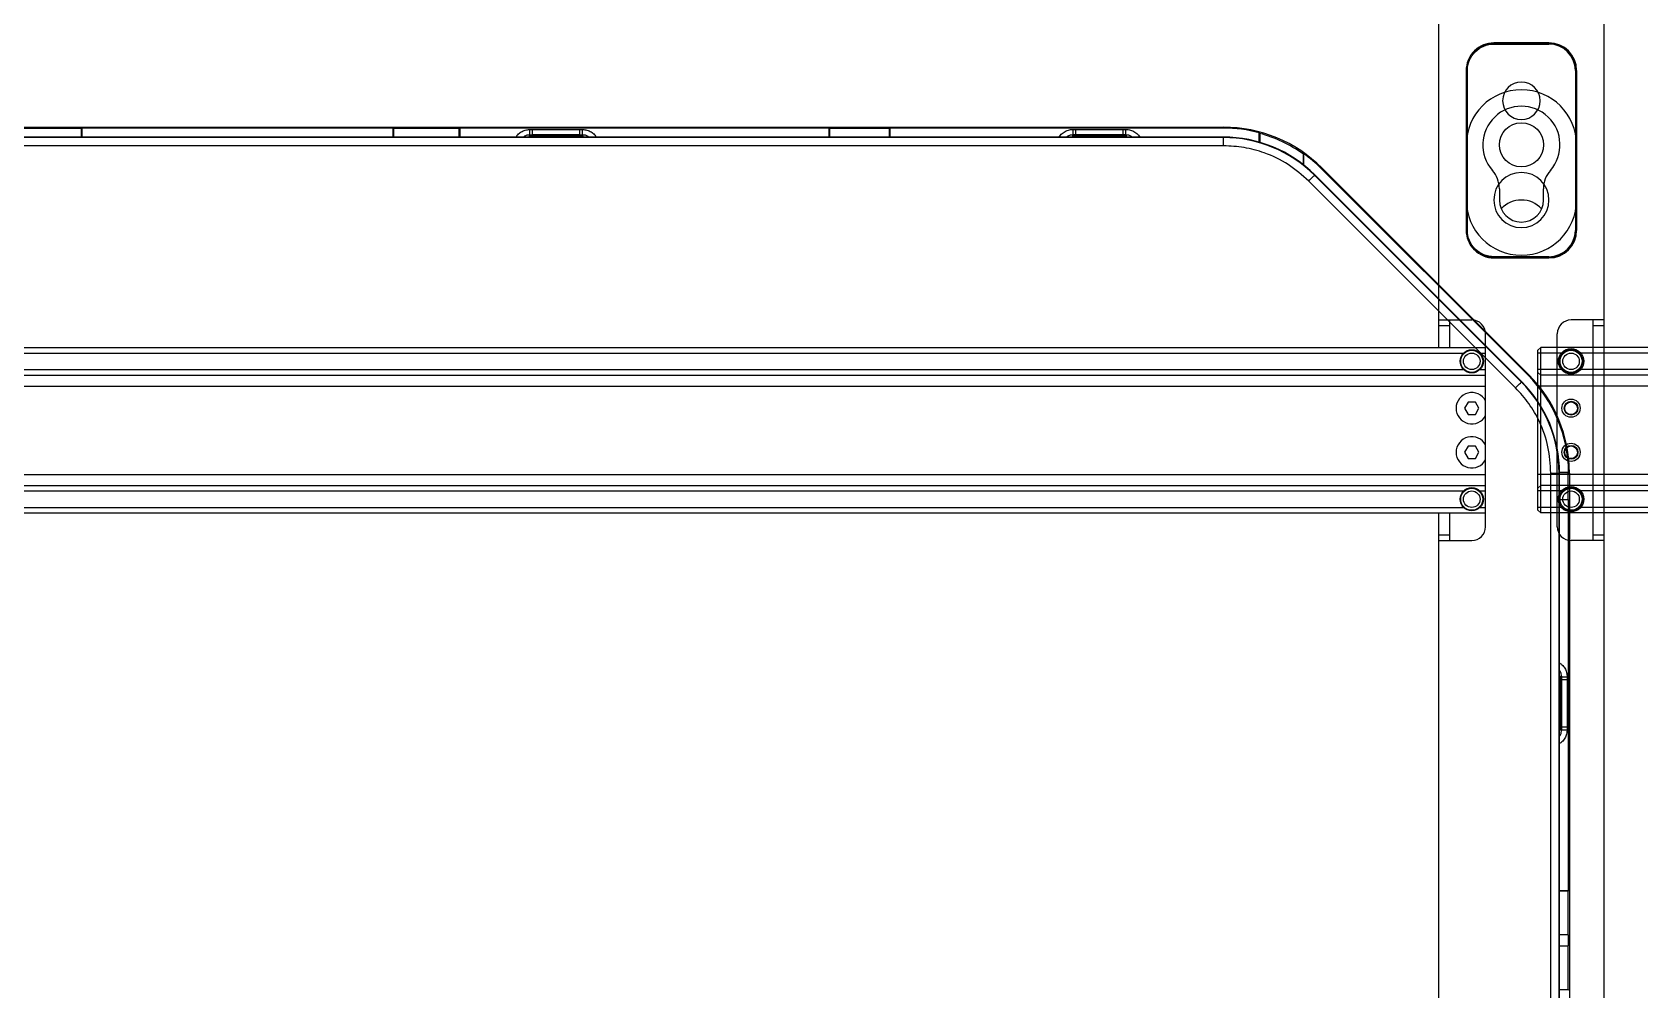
# Model space of a CAD drawing. Header units: millimetres. Extents: x 9226 to 36041, y 16031 to 21779.
# Drawn here: x 31385.2 to 31676.7, y 18588.8 to 18762.4 of the extents above; entities that cross this region are included whole.
import ezdxf

# ---------------------------------------------------------------- set-up
doc = ezdxf.new("R2010")
doc.units = ezdxf.units.MM
doc.layers.add('02___PRT_ALL_AXES', color=7, linetype='Continuous')

# ---------------------------------------------------------------- blocks, each defined once
blk = doc.blocks.new('G$CBB86864E')
at = {"color": 114, "linetype": 'Continuous', "true_color": 0x139b48}
for p, q in [((582, 612.5), (582, 672.5)), ((612, 0), (612, 672.5)), ((587, 649.25), (587, 639.25)), ((607, 639.25), (607, 649.25)), ((593, 641.31), (593, 639.25)), ((601, 639.25), (601, 641.31)), ((582, 617.5), (588, 617.5)), ((582, 616.5), (584, 616.5)), ((584, 612.5), (584, 617.5)), ((612, 617.5), (606, 617.5)), ((610, 577.5), (610, 617.5)), ((610, 616.5), (612, 616.5)), ((0, 612), (0.5, 612.5)), ((0.5, 582.5), (0.5, 612.5)), ((50.5, 612.5), (0.5, 612.5)), ((63.5, 612.5), (590.5, 612.5)), ((590.5, 580), (590.5, 615)), ((603.5, 580), (603.5, 615)), ((0, 583), (0, 612)), ((4.53, 611.5), (0, 611.5)), ((589.47, 611.5), (590.5, 611.5)), ((4.53, 608.5), (0, 608.5)), ((0, 608), (0.5, 607.5)), ((50.5, 607.5), (0.5, 607.5)), ((63.5, 607.5), (590.5, 607.5)), ((589.47, 608.5), (590.5, 608.5)), ((50.5, 605.5), (0, 605.5)), ((63.5, 605.5), (590.5, 605.5)), ((587.35, 602.62), (586.71, 601.5)), ((586.71, 601.5), (587.35, 600.38)), ((588.65, 602.62), (587.35, 602.62)), ((589.29, 601.5), (588.65, 602.62)), ((588.65, 600.38), (589.29, 601.5)), ((587.35, 600.38), (588.65, 600.38)), ((587.35, 594.62), (586.71, 593.5)), ((588.65, 594.62), (587.35, 594.62)), ((589.29, 593.5), (588.65, 594.62)), ((586.71, 593.5), (587.35, 592.38)), ((587.35, 592.38), (588.65, 592.38)), ((588.65, 592.38), (589.29, 593.5)), ((50.5, 589.5), (0, 589.5)), ((63.5, 589.5), (590.5, 589.5)), ((0, 587), (0.5, 587.5)), ((4.53, 586.5), (0, 586.5)), ((50.5, 587.5), (0.5, 587.5)), ((63.5, 587.5), (590.5, 587.5)), ((589.47, 586.5), (590.5, 586.5)), ((4.53, 583.5), (0, 583.5)), ((0, 583), (0.5, 582.5)), ((589.47, 583.5), (590.5, 583.5)), ((50.5, 582.5), (0.5, 582.5)), ((63.5, 582.5), (590.5, 582.5)), ((582, 95), (582, 582.5)), ((584, 577.5), (584, 582.5)), ((584, 578.5), (582, 578.5)), ((582, 577.5), (588, 577.5)), ((612, 577.5), (606, 577.5)), ((612, 578.5), (610, 578.5))]:
    blk.add_line(p, q, dxfattribs=at)
for centre, radius in [((606, 610), 2.3), ((588, 610), 2), ((588, 610), 1.5), ((606, 610), 2), ((606, 610), 1.5), ((6, 601.5), 1.65), ((6, 601.5), 1.15), ((6, 593.5), 1.65), ((6, 593.5), 1.15), ((588, 585), 2), ((588, 585), 1.5), ((606, 585), 2.3), ((606, 585), 2), ((606, 585), 1.5)]:
    blk.add_circle(centre, radius, dxfattribs=at)
for centre, radius, start, end in [((597, 649.25), 10, 0, 180), ((597, 649.25), 7, 318.5904, 221.4096), ((588, 641.31), 5, 0, 41.4096), ((606, 641.31), 5, 138.5904, 180), ((597, 639.25), 10, 180, 0), ((597, 639.25), 4, 180, 0), ((597, 634.25), 5, 43.1308, 136.8692), ((588, 615), 2.5, 0, 90), ((606, 615), 2.5, 90, 180), ((588, 580), 2.5, 270, 0), ((606, 580), 2.5, 180, 270)]:
    blk.add_arc(centre, radius, start, end, dxfattribs=at)
at = {"layer": '02___PRT_ALL_AXES', "color": 114, "linetype": 'Continuous', "true_color": 0x139b48}
for p, q in [((46.53, 611.5), (7.47, 611.5)), ((67.47, 611.5), (586.53, 611.5)), ((46.53, 608.5), (7.47, 608.5)), ((67.47, 608.5), (586.53, 608.5)), ((46.53, 586.5), (7.47, 586.5)), ((67.47, 586.5), (586.53, 586.5)), ((46.53, 583.5), (7.47, 583.5)), ((67.47, 583.5), (586.53, 583.5))]:
    blk.add_line(p, q, dxfattribs=at)
for centre, radius in [((597, 649.25), 4), ((6, 610), 2.1), ((588, 610), 2.1), ((606, 601.5), 1.25), ((606, 593.5), 1.25), ((6, 585), 2.1), ((588, 585), 2.1)]:
    blk.add_circle(centre, radius, dxfattribs=at)
for centre in [(588, 601.5), (588, 593.5)]:
    blk.add_arc(centre, 2.84, 28.0842, 331.9158, dxfattribs=at)
blk = doc.blocks.new('*U254')
blk.add_blockref('G$CBB86864E', (-306, -341.75))
blk = doc.blocks.new('*U248')
for p in [(1200, 0), (1800, 0)]:
    blk.add_blockref('*U254', p)
blk = doc.blocks.new('G$C9B8E3940')
at = {"color": 7, "linetype": 'Continuous', "lineweight": 25}
for p, q in [((565.02, 376.13), (565.02, 376.17)), ((575, 376.17), (565.02, 376.17)), ((565.02, 375.95), (565.02, 376.13)), ((565.02, 376.13), (575, 376.13)), ((575, 376.13), (575, 376.17)), ((575, 375.95), (575, 376.13)), ((565.02, 375.95), (575, 375.95)), ((560.04, 371.17), (560, 371.17)), ((560, 371.17), (560, 342.17)), ((560.04, 371.17), (560.22, 371.17)), ((560.04, 342.17), (560.04, 371.17)), ((560.22, 342.17), (560.22, 371.17)), ((579.78, 371.17), (579.78, 342.17)), ((579.78, 371.17), (579.96, 371.17)), ((579.96, 371.17), (579.96, 342.17)), ((579.96, 371.17), (580, 371.17)), ((580, 342.17), (580, 371.17)), ((84, 360.87), (516, 360.87)), ((516, 359), (84, 359)), ((390, 359.08), (210, 359.08)), ((308.93, 360.63), (291.07, 360.63)), ((308.93, 360.63), (309.02, 360.72)), ((308.93, 359.08), (308.93, 360.63)), ((365.48, 360.72), (309.02, 360.72)), ((309.02, 360.72), (309.02, 359.08)), ((365.57, 360.63), (365.48, 360.72)), ((365.48, 359.08), (365.48, 360.72)), ((377.43, 360.63), (365.57, 360.63)), ((365.57, 359.08), (365.57, 360.63)), ((377.43, 360.63), (377.52, 360.72)), ((377.43, 359.08), (377.43, 360.63)), ((444.48, 360.72), (377.52, 360.72)), ((377.52, 360.72), (377.52, 359.08)), ((390.17, 359.17), (390, 359.08)), ((399.83, 359.17), (390.17, 359.17)), ((390.18, 359.37), (399.82, 359.37)), ((390.21, 359.47), (390.21, 360.45)), ((390.71, 359.47), (390.71, 360.45)), ((390.71, 360.45), (399.29, 360.45)), ((399.29, 359.47), (390.71, 359.47)), ((399.29, 359.47), (399.29, 360.45)), ((399.79, 359.47), (399.79, 360.45)), ((400, 359.08), (399.83, 359.17)), ((488.5, 359.08), (400, 359.08)), ((444.48, 360.72), (444.57, 360.63)), ((444.48, 359.08), (444.48, 360.72)), ((455.43, 360.63), (444.57, 360.63)), ((444.57, 360.63), (444.57, 359.08)), ((455.43, 360.63), (455.52, 360.72)), ((455.43, 359.08), (455.43, 360.63)), ((516, 360.72), (455.52, 360.72)), ((455.52, 360.72), (455.52, 359.08)), ((488.67, 359.17), (488.5, 359.08)), ((498.33, 359.17), (488.67, 359.17)), ((488.68, 359.37), (498.32, 359.37)), ((488.71, 360.47), (489.21, 360.47)), ((489.21, 360.47), (497.79, 360.47)), ((489.21, 359.47), (489.21, 360.47)), ((497.79, 359.47), (489.21, 359.47)), ((497.79, 360.47), (498.29, 360.47)), ((497.79, 359.47), (497.79, 360.47)), ((498.29, 359.47), (497.79, 359.47)), ((498.29, 359.47), (498.29, 360.47)), ((498.5, 359.08), (498.33, 359.17)), ((516, 359.08), (498.5, 359.08)), ((516, 360.72), (516, 360.87)), ((516, 359), (516, 359.08)), ((516, 357.51), (516, 359)), ((522.48, 358.16), (522.48, 359.87)), ((522.57, 359.75), (522.57, 358.14)), ((516, 357.51), (84, 357.51)), ((530.43, 356.04), (530.43, 354.1)), ((530.52, 356.09), (530.52, 354.04)), ((533.72, 353.38), (533.82, 353.49)), ((571.21, 315.89), (533.72, 353.38)), ((533.82, 353.49), (571.32, 315.99)), ((568.94, 313.61), (531.44, 351.11)), ((532.5, 352.17), (532.56, 352.22)), ((570, 314.67), (532.5, 352.17)), ((570.05, 314.73), (532.56, 352.22)), ((560.04, 342.17), (560, 342.17)), ((560.04, 342.17), (560.22, 342.17)), ((579.78, 342.17), (579.96, 342.17)), ((579.96, 342.17), (580, 342.17)), ((565.02, 337.21), (565.02, 337.39)), ((575, 337.39), (565.02, 337.39)), ((575, 337.21), (565.02, 337.21)), ((565.02, 337.21), (565.02, 337.17)), ((565.02, 337.17), (575, 337.17)), ((575, 337.21), (575, 337.39)), ((575, 337.21), (575, 337.17)), ((571.21, 315.89), (571.32, 315.99)), ((570, 314.67), (570.05, 314.73)), ((575.34, 298.17), (576.83, 298.17)), ((575.34, 128.67), (575.34, 298.17)), ((576.83, 128.67), (576.83, 298.17)), ((576.83, 298.17), (576.91, 298.17)), ((576.91, 298.31), (578.55, 298.31)), ((578.46, 298.23), (576.91, 298.23)), ((576.91, 261.42), (576.91, 298.17)), ((578.46, 293.37), (578.46, 298.17)), ((578.46, 298.17), (578.7, 298.17)), ((578.7, 298.17), (578.7, 128.67)), ((576.91, 293.37), (578.46, 293.37)), ((578.55, 293.28), (576.91, 293.28)), ((578.46, 293.37), (578.55, 293.28)), ((578.55, 222.44), (578.55, 293.28)), ((577, 261.25), (576.91, 261.42)), ((577, 251.59), (577, 261.25)), ((577.2, 261.24), (577.2, 251.6)), ((577.3, 260.71), (578.3, 260.71)), ((577.3, 252.13), (577.3, 260.71)), ((578.3, 261.22), (578.3, 260.71)), ((578.3, 260.71), (578.3, 252.13)), ((576.91, 251.42), (577, 251.59)), ((576.91, 128.67), (576.91, 251.42)), ((577.3, 251.62), (577.3, 252.13)), ((577.3, 252.13), (578.3, 252.13)), ((577.3, 251.62), (578.3, 251.62)), ((578.3, 252.13), (578.3, 251.62)), ((576.91, 222.44), (578.55, 222.44)), ((578.46, 222.35), (576.91, 222.35)), ((578.55, 222.44), (578.46, 222.35)), ((578.46, 214.42), (578.46, 222.35)), ((578.55, 214.42), (576.91, 214.42)), ((578.55, 212.42), (578.55, 214.42)), ((576.91, 212.42), (578.55, 212.42)), ((578.46, 204.49), (578.46, 212.42)), ((576.91, 204.49), (578.46, 204.49)), ((578.46, 204.49), (578.55, 204.4))]:
    blk.add_line(p, q, dxfattribs=at)
at = {"color": 7, "linetype": 'Continuous', "lineweight": 25, "flags": 128}
for points in [[(488.71, 359.47), (488.71, 360.03), (488.71, 360.47)], [(530.43, 356.04), (530.48, 356.07), (530.52, 356.09)], [(531.44, 351.11), (531.65, 351.31), (531.84, 351.51), (532.02, 351.69), (532.18, 351.85), (532.31, 351.98), (532.41, 352.08), (532.48, 352.15), (532.5, 352.17)], [(568.94, 313.61), (569.14, 313.82), (569.34, 314.01), (569.52, 314.19), (569.68, 314.35), (569.81, 314.48), (569.91, 314.58), (569.98, 314.65), (570, 314.67)], [(578.55, 298.31), (578.5, 298.26), (578.46, 298.23)], [(577.3, 261.22), (577.86, 261.22), (578.3, 261.22)]]:
    blk.add_lwpolyline(points, dxfattribs=at)
at = {"color": 7, "linetype": 'Continuous', "lineweight": 25}
for centre, radius, start, end in [((575, 371.17), 5, 0, 90), ((575, 371.17), 4.96, 0, 90), ((575, 371.17), 4.78, 0, 90), ((570, 365.67), 3.4, 0, 180), ((570, 365.67), 3.4, 180, 0), ((390.71, 477.45), 117, 269.7555, 269.9983), ((390.71, 477.45), 117.98, 269.7555, 269.9983), ((399.29, 477.45), 117, 270.0017, 270.2445), ((399.29, 477.45), 117.98, 270.0017, 270.2445), ((516, 335.67), 25.2, 45, 90), ((516, 335.67), 25.05, 75.008, 90), ((516, 335.67), 23.41, 45, 90), ((516, 335.67), 23.33, 45, 90), ((516, 335.67), 24.96, 54.6912, 74.7467), ((516, 335.67), 25.05, 45, 54.5878), ((570, 347.67), 5, 0, 180), ((570, 347.67), 5, 180, 0), ((575, 342.17), 4.78, 270, 0), ((575, 342.17), 4.96, 270, 0), ((575, 342.17), 5, 270, 0), ((553.5, 298.17), 25.05, 0.3201, 45), ((553.5, 298.17), 25.2, 0, 45), ((553.5, 298.17), 23.33, 0, 45), ((553.5, 298.17), 23.41, 0, 45), ((553.5, 298.17), 24.96, 0, 0.1209)]:
    blk.add_arc(centre, radius, start, end, dxfattribs=at)
for points, knots in [([(565.02, 376.17), (563.7, 376.17), (562.4, 375.63), (560.54, 373.78), (560, 372.48), (560, 371.17)], [0, 0, 0, 0, 0.5, 0.5, 1, 1, 1, 1]), ([(560.04, 371.17), (560.04, 372.47), (560.57, 373.76), (562.42, 375.6), (563.71, 376.13), (565.02, 376.13)], [0, 0, 0, 0, 0.5, 0.5, 1, 1, 1, 1]), ([(560.22, 371.17), (560.22, 372.44), (560.73, 373.66), (562.53, 375.45), (563.74, 375.95), (565.02, 375.95)], [0, 0, 0, 0, 0.5, 0.5, 1, 1, 1, 1]), ([(387.72, 359.08), (387.82, 359.23), (388.06, 359.61), (388.66, 360.05), (389.4, 360.39), (389.94, 360.43), (390.21, 360.45)], [0, 0, 0, 0, 0.1828547, 0.4554015, 0.7277889, 1, 1, 1, 1]), ([(390.21, 359.47), (390.03, 359.46), (389.67, 359.43), (389.27, 359.27), (389.09, 359.11), (389.05, 359.08)], [0, 0, 0, 0, 0.4290542, 0.8702011, 1, 1, 1, 1]), ([(390.17, 359.17), (390.18, 359.17), (390.18, 359.18), (390.18, 359.23), (390.18, 359.3), (390.18, 359.34), (390.18, 359.37)], [0, 0, 0, 0, 0.270751, 0.562569, 0.789515, 1, 1, 1, 1]), ([(399.79, 360.45), (400.06, 360.43), (400.6, 360.39), (401.34, 360.05), (401.94, 359.61), (402.18, 359.23), (402.28, 359.08)], [0, 0, 0, 0, 0.2717375, 0.5442723, 0.8166554, 1, 1, 1, 1]), ([(400.95, 359.08), (400.91, 359.11), (400.73, 359.27), (400.33, 359.43), (399.97, 359.46), (399.79, 359.47)], [0, 0, 0, 0, 0.1316853, 0.5721692, 1, 1, 1, 1]), ([(399.82, 359.37), (399.82, 359.34), (399.82, 359.28), (399.82, 359.21), (399.82, 359.17), (399.83, 359.17), (399.83, 359.17)], [0, 0, 0, 0, 0.270435, 0.562124, 0.789276, 1, 1, 1, 1]), ([(486.2, 359.08), (486.27, 359.2), (486.49, 359.57), (487.06, 360.02), (487.85, 360.4), (488.42, 360.45), (488.71, 360.47)], [0, 0, 0, 0, 0.138841, 0.425869, 0.712955, 1, 1, 1, 1]), ([(488.71, 359.47), (488.53, 359.46), (488.17, 359.43), (487.77, 359.27), (487.58, 359.12), (487.54, 359.08)], [0, 0, 0, 0, 0.430124, 0.864432, 1, 1, 1, 1]), ([(488.67, 359.17), (488.68, 359.17), (488.68, 359.18), (488.68, 359.23), (488.68, 359.3), (488.68, 359.34), (488.68, 359.37)], [0, 0, 0, 0, 0.270751, 0.562569, 0.789516, 1, 1, 1, 1]), ([(498.29, 360.47), (498.57, 360.45), (499.15, 360.4), (499.93, 360.03), (500.5, 359.58), (500.73, 359.2), (500.8, 359.08)], [0, 0, 0, 0, 0.284178, 0.569437, 0.854622, 1, 1, 1, 1]), ([(499.46, 359.08), (499.42, 359.12), (499.24, 359.27), (498.83, 359.43), (498.47, 359.46), (498.29, 359.47)], [0, 0, 0, 0, 0.135256, 0.57038, 1, 1, 1, 1]), ([(498.32, 359.37), (498.32, 359.34), (498.32, 359.28), (498.32, 359.21), (498.32, 359.17), (498.33, 359.17), (498.33, 359.17)], [0, 0, 0, 0, 0.270436, 0.562125, 0.789277, 1, 1, 1, 1]), ([(531.44, 351.11), (530.25, 352.16), (527.84, 354.29), (523.76, 356.22), (519.76, 357.32), (517.25, 357.44), (516, 357.51)], [0, 0, 0, 0, 0.277834, 0.56046, 0.782101, 1, 1, 1, 1]), ([(560, 342.17), (560, 340.86), (560.54, 339.56), (562.4, 337.71), (563.7, 337.17), (565.02, 337.17)], [0, 0, 0, 0, 0.5, 0.5, 1, 1, 1, 1]), ([(565.02, 337.21), (563.71, 337.21), (562.42, 337.74), (560.57, 339.58), (560.04, 340.87), (560.04, 342.17)], [0, 0, 0, 0, 0.5, 0.5, 1, 1, 1, 1]), ([(565.02, 337.39), (563.76, 337.39), (562.54, 337.89), (560.73, 339.68), (560.22, 340.89), (560.22, 342.17)], [0, 0, 0, 0, 0.5, 0.5, 1, 1, 1, 1]), ([(575.34, 298.17), (575.24, 299.76), (575.03, 302.97), (573.51, 307.22), (571.47, 310.82), (569.78, 312.69), (568.94, 313.61)], [0, 0, 0, 0, 0.277835, 0.56046, 0.782102, 1, 1, 1, 1]), ([(576.91, 263.73), (577.06, 263.63), (577.45, 263.38), (577.89, 262.78), (578.24, 262.03), (578.28, 261.49), (578.3, 261.22)], [0, 0, 0, 0, 0.1830949, 0.4575607, 0.7317374, 1, 1, 1, 1]), ([(577.3, 261.22), (577.29, 261.4), (577.26, 261.76), (577.1, 262.16), (576.95, 262.34), (576.91, 262.39)], [0, 0, 0, 0, 0.429531, 0.864028, 1, 1, 1, 1]), ([(577, 261.25), (577, 261.25), (577.01, 261.24), (577.06, 261.24), (577.13, 261.24), (577.17, 261.24), (577.2, 261.24)], [0, 0, 0, 0, 0.270748, 0.562604, 0.789557, 1, 1, 1, 1]), ([(577.3, 260.71), (577.3, 260.81), (577.3, 260.98), (577.3, 261.15), (577.3, 261.22)], [0, 0, 0, 0, 0.55619, 1, 1, 1, 1]), ([(576.91, 250.46), (576.95, 250.5), (577.1, 250.68), (577.26, 251.08), (577.29, 251.44), (577.3, 251.62)], [0, 0, 0, 0, 0.135683, 0.570596, 1, 1, 1, 1]), ([(578.3, 251.62), (578.28, 251.36), (578.24, 250.81), (577.89, 250.06), (577.45, 249.46), (577.06, 249.21), (576.91, 249.11)], [0, 0, 0, 0, 0.2678448, 0.5421643, 0.816662, 1, 1, 1, 1]), ([(577.2, 251.6), (577.17, 251.6), (577.11, 251.6), (577.04, 251.6), (577, 251.6), (577, 251.6), (577, 251.59)], [0, 0, 0, 0, 0.2704462, 0.5621073, 0.7892688, 1, 1, 1, 1])]:
    blk.add_open_spline(points, degree=3, knots=knots, dxfattribs=at)
for points in [[(489.21, 359.47), (489.04, 359.47), (488.88, 359.47), (488.71, 359.47)], [(522.48, 359.87), (522.51, 359.83), (522.54, 359.79), (522.57, 359.75)]]:
    blk.add_open_spline(points, degree=3, dxfattribs=at)
blk = doc.blocks.new('*U247')
blk.add_blockref('G$C9B8E3940', (-300, -217.42))
blk = doc.blocks.new('*U255')
blk.add_blockref('*U247', (1200, 337.5))

msp = doc.modelspace()

# ---------------------------------------------------------------- block references
at = {"lineweight": -3}
for name, p in [('*U255', (30185.25, 18264.233)), ('*U248', (30164.25, 18434.484))]:
    msp.add_blockref(name, p, dxfattribs=at)

doc.saveas('drawing.dxf')
